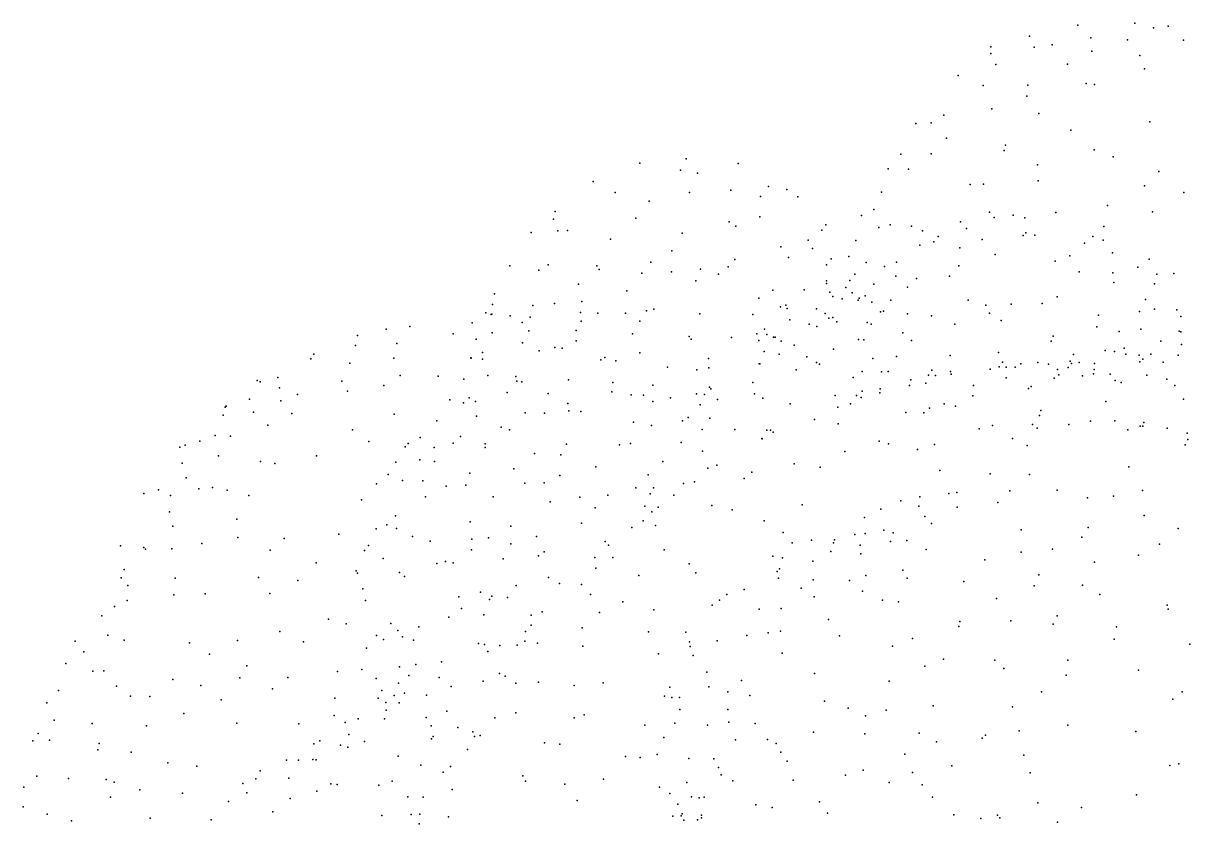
# Model space of a CAD drawing. Header units: metres. Extents: x -25 to 25, y -27.8 to 27.8.
# Drawn here: x -22.513 to -17.985, y 9.911 to 13.021 of the extents above; entities that cross this region are included whole.
import ezdxf

# ---------------------------------------------------------------- set-up
doc = ezdxf.new("R2010")
doc.units = ezdxf.units.M

msp = doc.modelspace()

# ---------------------------------------------------------------- linework, layer by layer
for p in [(-18.4194, 13.0136, -0.6184), (-18.1977, 13.0211, -1.0804), (-18.1247, 13.0031, -0.6544), (-18.0676, 13.0094, -0.9217), (-18.6061, 12.9711, -1.0618), (-18.3689, 12.9643, -0.4504), (-18.2259, 12.9569, -1.2799), (-18.0086, 12.9561, -1.147), (-18.756, 12.9293, -0.869), (-18.5887, 12.9288, -0.4829), (-18.5191, 12.9375, -1.2412), (-18.3647, 12.9133, -1.3349), (-18.757, 12.904, -0.6546), (-18.4591, 12.8627, -0.3327), (-18.1782, 12.8954, -0.3777), (-18.8838, 12.8183, -0.7854), (-18.7378, 12.8608, -1.1689), (-18.1594, 12.8436, -1.4165), (-18.7865, 12.7799, -0.4499), (-18.6132, 12.7807, -0.2973), (-18.386, 12.7874, -1.4818), (-18.3545, 12.7836, -0.2205), (-18.6165, 12.7375, -1.4438), (-18.7528, 12.6883, -0.3229), (-18.9886, 12.6346, -0.5972), (-18.9386, 12.6646, -1.1921), (-18.5702, 12.6702, -0.1806), (-18.1391, 12.6389, -1.594), (-19.0481, 12.6317, -0.9163), (-18.4465, 12.6053, -1.613), (-18.9292, 12.5748, -1.333), (-18.6994, 12.5478, -0.179), (-19.1064, 12.5126, -0.7326), (-18.9887, 12.5142, -0.4289), (-18.7052, 12.527, -1.5638), (-18.3559, 12.5296, -0.0657), (-18.2812, 12.5027, -1.6659), (-20.1191, 12.4776, -5.4737), (-19.9394, 12.4942, -5.3038), (-19.7375, 12.4765, -5.4951), (-19.1553, 12.4551, -0.8939), (-19.0769, 12.4548, -1.2442), (-18.5757, 12.4708, -0.0821), (-19.9621, 12.4505, -5.1277), (-19.8957, 12.4391, -5.7892), (-18.573, 12.409, -1.6716), (-18.1049, 12.4452, -0.1042), (-20.301, 12.4064, -5.4193), (-20.2152, 12.3634, -5.0589), (-19.9265, 12.3636, -4.9696), (-19.766, 12.3728, -5.844), (-19.6193, 12.3875, -5.2489), (-19.549, 12.3755, -5.6004), (-19.1809, 12.3656, -0.6579), (-18.8366, 12.3946, -1.5593), (-18.7857, 12.3963, -0.1516), (-18.1602, 12.3892, -1.6863), (-18.0077, 12.3636, -1.6516), (-20.0829, 12.3307, -5.8806), (-19.6511, 12.3483, -5.1004), (-19.5057, 12.3466, -5.4512), (-20.4478, 12.2897, -5.2686), (-19.2592, 12.2741, -0.7809), (-19.2103, 12.298, -1.0725), (-18.7612, 12.2878, -4.1746), (-18.6693, 12.2758, -4.3486), (-18.504, 12.2866, -4.2287), (-18.3036, 12.3132, -0.0323), (-18.1293, 12.2883, -0.0638), (-20.4541, 12.2607, -5.5178), (-20.1349, 12.2638, -4.8035), (-19.7722, 12.2492, -4.8165), (-19.7462, 12.2329, -5.9755), (-19.6536, 12.269, -4.9131), (-19.3976, 12.2378, -5.4902), (-19.1909, 12.2274, -1.2119), (-19.1478, 12.2387, -0.3677), (-19.0652, 12.2323, -1.421), (-18.8747, 12.2497, -0.1245), (-18.7432, 12.2662, -1.6592), (-18.625, 12.2656, -0.0505), (-18.3181, 12.2311, -4.0745), (-20.5419, 12.2084, -5.4018), (-20.4384, 12.2153, -5.0081), (-20.4006, 12.2167, -5.7264), (-20.2327, 12.1818, -5.9281), (-19.9548, 12.2058, -4.6991), (-19.4128, 12.217, -5.2476), (-19.0218, 12.2142, -0.209), (-18.9611, 12.1932, -4.3477), (-18.8516, 12.2237, -3.9629), (-18.7906, 12.1817, -3.8073), (-18.631, 12.1969, -4.567), (-18.6201, 12.2068, -3.8106), (-18.5856, 12.1981, -1.7166), (-18.3601, 12.1926, -3.8833), (-19.9953, 12.1367, -6.0654), (-19.5718, 12.1524, -5.941), (-19.4654, 12.179, -5.0522), (-19.4493, 12.1466, -5.8303), (-19.2808, 12.177, -0.522), (-19.0328, 12.1596, -4.0518), (-18.9782, 12.1722, -1.5439), (-18.8772, 12.149, -4.5538), (-18.3926, 12.1666, -1.7502), (-18.3201, 12.1792, -4.4244), (-20.0766, 12.0928, -1.7642), (-19.7505, 12.1028, -6.0625), (-19.5423, 12.1115, -4.8186), (-19.3764, 12.1055, -0.8297), (-19.3074, 12.1148, -1.0972), (-19.2409, 12.0914, -0.2865), (-19.1232, 12.0936, -4.3461), (-18.7395, 12.1228, -0.0211), (-18.5071, 12.0964, 0.0062), (-18.4505, 12.1171, -4.6537), (-18.2844, 12.1292, -0.0201), (-18.1422, 12.1044, -4.2782), (-20.6246, 12.0788, -5.1316), (-20.5111, 12.0617, -4.8419), (-20.4757, 12.0827, -5.7598), (-20.2868, 12.0793, -4.6431), (-20.2767, 12.0642, -1.7856), (-20.1112, 12.0506, -1.9918), (-19.9968, 12.0555, -1.5819), (-19.8843, 12.0662, -1.8786), (-19.8139, 12.0465, -1.6849), (-19.7762, 12.075, -4.6015), (-19.395, 12.0827, -0.6148), (-19.2849, 12.046, -5.3624), (-19.1692, 12.0757, -4.1183), (-18.8814, 12.0783, -4.6921), (-18.4136, 12.0549, -3.6569), (-18.2828, 12.0522, -1.7914), (-18.1861, 12.0741, -3.86), (-18.1126, 12.0469, -1.7727), (-18.0465, 12.0496, -0.0906), (-20.3576, 12.007, -1.6218), (-19.902, 12.0201, -2.0354), (-19.3949, 12.0207, -0.3872), (-19.3949, 12.0105, -0.9796), (-19.3039, 12.0219, -5.1405), (-19.2114, 12.0078, -4.4778), (-19.1252, 12.0383, -3.8954), (-19.0457, 12.0296, -4.6447), (-18.9171, 12.0387, -1.6277), (-18.2796, 12.0137, -4.6982), (-18.1211, 12.0092, -4.5103), (-20.6833, 11.9703, -5.2714), (-20.1705, 11.9815, -2.1391), (-19.6033, 11.984, -4.5849), (-19.4809, 11.9854, -0.7556), (-19.3819, 11.9769, -4.6823), (-19.3697, 11.9603, -1.1414), (-19.3196, 11.9947, -5.7023), (-19.2954, 11.9739, -4.2053), (-19.2441, 11.9629, -1.3472), (-19.0798, 11.9964, -0.0422), (-18.4992, 11.958, -1.8057), (-20.6909, 11.9283, -5.078), (-20.5346, 11.9245, -1.7217), (-20.4513, 11.933, -4.5972), (-20.345, 11.9406, -2.1065), (-19.6577, 11.9526, -1.6175), (-19.5729, 11.9189, -1.9081), (-19.5522, 11.926, -0.628), (-19.5473, 11.9137, -1.74), (-19.4333, 11.9123, -5.9177), (-19.3341, 11.9504, -4.8346), (-19.2714, 11.9451, -4.9796), (-19.2674, 11.9536, -3.9764), (-19.2181, 11.9371, -4.6587), (-19.1443, 11.9456, -3.7726), (-18.8449, 11.945, 0.071), (-18.7757, 11.9255, -3.5063), (-18.6778, 11.9298, 0.0963), (-18.5568, 11.9325, -3.5006), (-18.1558, 11.9481, -0.0204), (-18.1209, 11.9102, -4.657), (-20.7174, 11.8958, -4.1555), (-20.6969, 11.8902, -3.8858), (-20.6942, 11.8904, -5.435), (-20.6228, 11.8849, -4.3074), (-20.545, 11.8798, -3.8487), (-20.3504, 11.8978, -4.387), (-20.282, 11.8948, -1.3023), (-20.1753, 11.8946, -4.3225), (-20.094, 11.9042, -1.2883), (-20.0655, 11.9099, -6.1245), (-19.8868, 11.8925, -1.309), (-19.6805, 11.89, -4.4534), (-19.5369, 11.8696, -1.4373), (-19.4001, 11.8936, -4.3914), (-19.3856, 11.8753, -4.1274), (-19.3703, 11.8786, -1.2857), (-19.1856, 11.8997, 0.0203), (-19.1738, 11.9025, -1.4786), (-19.0807, 11.8925, -4.8098), (-18.9869, 11.8841, -3.5555), (-18.7612, 11.8953, -1.753), (-18.7159, 11.867, -4.9633), (-18.3386, 11.8874, -1.8791), (-18.1792, 11.9011, -3.6297), (-18.0345, 11.9073, -3.7753), (-18.0183, 11.882, -0.0626), (-21.1047, 11.8326, -4.1373), (-21.0121, 11.8432, -3.7615), (-20.771, 11.8569, -4.3533), (-20.5766, 11.8585, -1.572), (-20.5508, 11.8263, -1.4025), (-20.366, 11.8277, -2.253), (-20.3474, 11.8639, -3.9723), (-20.1191, 11.8636, -2.3004), (-19.6348, 11.8328, -0.4112), (-19.4615, 11.8521, -1.6166), (-19.4328, 11.8436, -1.8555), (-19.3543, 11.8613, -0.0294), (-19.2368, 11.859, -5.4256), (-19.2212, 11.8518, -5.2547), (-18.8968, 11.852, -4.9342), (-18.3454, 11.8414, 0.1023), (-18.2589, 11.8233, -4.9036), (-18.1748, 11.8325, -1.9878), (-18.0256, 11.8251, -2.0497), (-18.0194, 11.8223, -5.7395), (-21.2152, 11.8082, -3.8596), (-21.0634, 11.7768, -4.429), (-20.8441, 11.8149, -3.5987), (-20.7544, 11.7937, -4.6163), (-20.6924, 11.8187, -3.6297), (-20.5744, 11.7797, -5.7597), (-20.3668, 11.7879, -3.7263), (-20.1475, 11.8146, -4.0656), (-19.9273, 11.8045, -4.2925), (-19.9195, 11.794, -2.3689), (-19.7629, 11.8002, -4.3339), (-19.6651, 11.8142, -0.5828), (-19.658, 11.7892, -0.7999), (-19.6258, 11.812, -1.2486), (-19.6002, 11.8015, -0.2158), (-19.5942, 11.8018, -2.2043), (-19.5703, 11.7859, -6.0227), (-19.27, 11.7924, -3.6921), (-19.25, 11.791, -1.6192), (-19.0986, 11.8189, 0.1574), (-19.064, 11.7888, -1.6339), (-18.5218, 11.7866, -1.9281), (-18.515, 11.805, -3.3911), (-18.0964, 11.7864, -5.9385), (-21.3848, 11.7355, -3.8537), (-21.2238, 11.7695, -4.2584), (-20.7309, 11.7426, -5.4088), (-20.5107, 11.7489, -2.2496), (-20.4499, 11.7615, -1.1928), (-20.421, 11.7589, -5.918), (-20.1188, 11.7413, -3.8819), (-19.6361, 11.7459, -1.0656), (-19.5784, 11.7361, -4.2279), (-19.5197, 11.7701, -0.0297), (-19.3677, 11.7545, -2.0209), (-18.9147, 11.7307, 0.3001), (-18.7267, 11.7426, 0.268), (-18.436, 11.7347, -5.8596), (-18.3127, 11.7494, -3.3916), (-18.276, 11.7465, -5.9766), (-18.2385, 11.7591, -5.4786), (-18.2325, 11.7361, 0.1246), (-18.1811, 11.7314, -5.3239), (-18.1352, 11.7352, -4.9433), (-18.0297, 11.7321, -5.0942), (-18.0168, 11.773, -5.3223), (-21.3969, 11.7178, -3.6529), (-21.2454, 11.7012, -3.4033), (-21.075, 11.7197, -3.4047), (-20.775, 11.7219, -4.8964), (-20.7737, 11.7206, -5.2134), (-20.7305, 11.7163, -1.9444), (-20.2703, 11.714, -2.4172), (-20.2553, 11.7231, -1.0956), (-20.2126, 11.7094, -3.7226), (-20.0119, 11.6846, -1.0693), (-19.8524, 11.7188, -1.1115), (-19.6564, 11.6975, -0.087), (-19.6534, 11.6986, -2.3682), (-19.4714, 11.7247, -3.9244), (-19.4331, 11.7028, -5.9038), (-19.4221, 11.6964, -3.765), (-19.2145, 11.7185, -3.5227), (-19.123, 11.7268, -5.1361), (-18.7248, 11.6867, -2.8291), (-18.7107, 11.7043, -5.114), (-18.6972, 11.6854, -3.0693), (-18.662, 11.6855, -5.7402), (-18.6401, 11.698, -2.0076), (-18.5737, 11.7031, -5.586), (-18.5321, 11.6972, -5.1432), (-18.4484, 11.7083, -2.0792), (-18.444, 11.6991, -5.4061), (-18.4142, 11.7036, 0.2102), (-18.3547, 11.6988, -5.1562), (-18.1785, 11.7052, -5.1599), (-18.1664, 11.7167, -6.1061), (-18.0873, 11.7041, -3.4254), (-21.5254, 11.6445, -3.4575), (-21.0499, 11.6528, -4.7357), (-20.9024, 11.6497, -3.2893), (-20.8026, 11.6386, -1.5678), (-20.7094, 11.6532, -2.0903), (-20.6006, 11.6488, -1.0613), (-19.8976, 11.6745, -4.0368), (-19.8515, 11.6828, -6.1186), (-19.5123, 11.6752, 0.1342), (-19.291, 11.6444, 0.3061), (-19.2556, 11.6677, -5.6139), (-19.1816, 11.6672, -1.9938), (-19.1557, 11.6683, -5.3996), (-18.9986, 11.6546, -2.7005), (-18.9851, 11.6734, -3.2359), (-18.9714, 11.6527, -5.1046), (-18.9129, 11.6686, -3.0808), (-18.9107, 11.6577, -1.9624), (-18.7596, 11.6778, -2.6383), (-18.6967, 11.6433, -2.3568), (-18.5111, 11.6421, 0.361), (-18.4973, 11.6755, -3.0783), (-18.4927, 11.6554, -2.3158), (-18.4563, 11.6835, -6.0709), (-18.4011, 11.6512, -2.6), (-18.3581, 11.6595, -6.1916), (-18.3554, 11.6757, -2.2327), (-18.2932, 11.6576, -3.2197), (-18.1508, 11.6546, -6.2736), (-21.6046, 11.6332, -3.6362), (-21.5939, 11.6276, -3.9095), (-21.5183, 11.6044, -4.3504), (-21.2765, 11.6302, -3.2591), (-21.1136, 11.6141, -3.2004), (-20.5964, 11.6305, -5.7105), (-20.5774, 11.6283, -3.3916), (-20.396, 11.6363, -1.0014), (-20.2245, 11.6258, -3.588), (-20.0685, 11.6155, -6.087), (-19.8486, 11.608, -0.8994), (-19.844, 11.6008, -0.7197), (-19.6805, 11.6249, -4.0176), (-19.1868, 11.6013, -2.6778), (-19.0722, 11.6141, -2.3613), (-19.0667, 11.6363, -3.0925), (-19.0092, 11.6231, -2.077), (-18.8233, 11.6138, -5.5667), (-18.6105, 11.6017, 0.4821), (-18.6002, 11.6102, -6.1492), (-18.2742, 11.6337, -3.0606), (-18.2504, 11.6259, -2.871), (-18.0728, 11.6382, -3.2698), (-18.0423, 11.6133, -2.6429), (-21.635, 11.5603, -3.3848), (-21.5137, 11.554, -4.5468), (-21.4486, 11.5784, -3.2456), (-21.2542, 11.5924, -4.7479), (-20.8566, 11.5582, -1.8026), (-20.7818, 11.5657, -5.276), (-20.7576, 11.5521, -3.2283), (-20.6343, 11.5871, -2.2465), (-20.4758, 11.5834, -5.8517), (-20.2283, 11.5899, -6.0068), (-20.1528, 11.5778, -0.9381), (-20.1046, 11.5769, -2.5108), (-20.0685, 11.5518, -3.5883), (-19.9999, 11.5654, -0.9066), (-19.8989, 11.581, -3.7722), (-19.8687, 11.5791, -0.4827), (-19.8183, 11.5589, -0.118), (-19.6738, 11.5811, 0.1133), (-19.6417, 11.5647, -3.8175), (-19.3608, 11.5747, -5.8067), (-19.278, 11.5749, -2.5363), (-19.2604, 11.5668, -2.8748), (-19.2563, 11.5915, -3.2772), (-19.1881, 11.586, 0.4438), (-18.8262, 11.5741, 0.5429), (-18.3102, 11.5522, 0.3808), (-18.0082, 11.5611, -6.4831), (-21.7291, 11.5294, -3.5255), (-21.7254, 11.5341, -3.7679), (-21.6193, 11.5109, -4.4298), (-21.4708, 11.5051, -4.7173), (-21.0727, 11.5026, -3.0862), (-20.8039, 11.5465, -2.0238), (-20.564, 11.5076, -3.2721), (-20.4895, 11.5069, -0.8311), (-20.3985, 11.5441, -2.4547), (-20.3957, 11.5155, -3.3764), (-20.3481, 11.5131, -5.9312), (-19.8855, 11.5384, -2.5381), (-19.5353, 11.5423, -5.9252), (-19.3506, 11.53, -2.745), (-19.3021, 11.5429, -3.0785), (-19.0872, 11.5085, 0.5647), (-19.0172, 11.5079, -5.5237), (-18.9946, 11.5258, -5.3241), (-18.9378, 11.5429, -5.7142), (-18.8935, 11.5334, -5.976), (-18.5631, 11.5169, -6.3057), (-21.7369, 11.4984, -3.9575), (-21.5636, 11.4602, -3.1521), (-20.9076, 11.4772, -5.0321), (-20.7539, 11.4945, -0.9363), (-20.1437, 11.4716, -3.467), (-20.0736, 11.4589, -0.8077), (-19.9539, 11.4766, -0.6038), (-19.9316, 11.4893, -0.3238), (-19.8474, 11.4866, -3.6228), (-19.4416, 11.4821, -2.9377), (-19.3499, 11.4649, 0.4878), (-18.7507, 11.4589, 0.7816), (-18.5953, 11.4626, 0.895), (-18.5679, 11.497, 0.7178), (-18.4542, 11.463, -6.4076), (-18.3692, 11.4753, 1.1026), (-18.2758, 11.4771, 0.9409), (-18.1625, 11.4696, 0.4232), (-21.7681, 11.4197, -4.1447), (-21.7084, 11.4166, -3.1845), (-21.2352, 11.4411, -4.9246), (-20.9724, 11.412, -1.5968), (-20.8151, 11.4161, -3.0914), (-20.6579, 11.4516, -0.8215), (-20.625, 11.4422, -5.6478), (-19.8774, 11.4433, -6.0302), (-19.7505, 11.4425, -3.481), (-19.6266, 11.4403, 0.3417), (-19.6115, 11.4408, -3.3436), (-19.6016, 11.4323, -2.8169), (-18.8021, 11.4449, -6.232), (-18.5766, 11.4483, 1.084), (-18.2252, 11.4411, -6.5103), (-18.1765, 11.4555, 0.6491), (-18.1662, 11.4561, 1.1671), (-18.0717, 11.4485, 0.9999), (-17.9946, 11.4285, 0.3326), (-21.9055, 11.3743, -3.574), (-21.8844, 11.3816, -3.7588), (-21.8281, 11.3973, -3.3012), (-21.1715, 11.3963, -3.0028), (-21.0301, 11.375, -5.0372), (-21.0186, 11.3886, -1.412), (-20.9174, 11.3736, -0.9517), (-20.8446, 11.3902, -2.0504), (-20.7204, 11.387, -5.4567), (-20.7204, 11.3727, -2.2567), (-20.4047, 11.3864, -2.4916), (-20.1983, 11.384, -0.7206), (-20.1558, 11.389, -5.9807), (-19.9584, 11.393, -0.102), (-19.6451, 11.4082, -3.1381), (-19.645, 11.4068, -2.9784), (-19.1904, 11.398, 0.624), (-19.1544, 11.3868, -5.7555), (-18.9749, 11.3852, -6.1057), (-18.6723, 11.4077, -6.3578), (-18.6162, 11.3814, 1.3018), (-18.0027, 11.3829, -6.66), (-17.9913, 11.4038, 0.6585), (-21.7549, 11.3404, -4.4605), (-21.3742, 11.3411, -4.9571), (-20.9731, 11.3246, -2.9893), (-20.5279, 11.3496, -0.688), (-20.4266, 11.3449, -3.2484), (-19.8759, 11.3588, -2.6964), (-19.3231, 11.358, -5.8167), (-19.0409, 11.3649, 0.7412), (-21.8961, 11.312, -3.9943), (-21.5924, 11.3185, -3.0076), (-21.5366, 11.3112, -4.8672), (-21.0664, 11.3161, -1.1717), (-20.9164, 11.319, -1.9027), (-20.6085, 11.2907, -3.1083), (-20.2897, 11.2982, -2.5509), (-20.0303, 11.3192, -0.3606), (-19.8557, 11.2927, -3.1578), (-19.8207, 11.3039, -2.8681), (-19.6847, 11.2769, -5.9394), (-19.5198, 11.3091, -5.8674), (-19.4192, 11.2962, 0.6027), (-18.9551, 11.2832, 0.9374), (-18.2206, 11.2983, -6.6414), (-21.8805, 11.2548, -4.2348), (-21.1423, 11.2321, -2.9003), (-21.0961, 11.2675, -1.4676), (-21.041, 11.2446, -0.9983), (-20.9624, 11.244, -5.1314), (-20.7797, 11.2733, -3.0212), (-20.5662, 11.2349, -5.6851), (-20.4908, 11.2355, -0.5786), (-20.4305, 11.2643, -5.8144), (-20.0877, 11.267, -2.6507), (-19.9503, 11.2325, 0.238), (-19.9078, 11.2399, -2.9874), (-19.7147, 11.2529, 0.4798), (-18.7591, 11.2701, -6.4461), (-18.6061, 11.2675, 1.524), (-22.0455, 11.1938, -3.6199), (-21.9877, 11.2087, -3.853), (-21.9412, 11.187, -4.1097), (-21.8312, 11.2122, -4.5412), (-21.7781, 11.2174, -3.027), (-21.7223, 11.207, -4.7644), (-21.6374, 11.1867, -2.9387), (-20.8712, 11.2223, -2.0212), (-20.7947, 11.2272, -5.3539), (-20.2439, 11.188, -3.2376), (-20.1353, 11.2161, -0.4416), (-20.0794, 11.1935, -3.1851), (-20.0665, 11.2164, -0.2472), (-19.9871, 11.1881, -2.7833), (-18.9194, 11.1942, -6.4187), (-18.8881, 11.1986, 1.364), (-18.6833, 11.2048, -6.5639), (-18.4996, 11.2076, -6.6439), (-18.1681, 11.2055, 1.6418), (-21.1997, 11.1696, -5.0886), (-20.952, 11.181, -0.8023), (-20.6895, 11.1816, -5.5317), (-20.4675, 11.1615, -3.1261), (-20.3528, 11.18, -0.518), (-20.1006, 11.1456, -5.959), (-20.0478, 11.1409, -2.9484), (-19.8398, 11.1479, -5.9677), (-19.4887, 11.1501, 0.6852), (-19.1061, 11.1663, -6.2135), (-19.0364, 11.1452, 1.231), (-19.0328, 11.1817, 1.0621), (-18.8878, 11.1406, 1.5088), (-18.7299, 11.1596, 1.5961), (-18.3811, 11.1776, 1.6989), (-18.2803, 11.1839, -6.7368), (-21.9461, 11.1227, -4.3203), (-21.0677, 11.107, -1.7084), (-20.2923, 11.1386, -5.9062), (-20.0723, 11.1231, 0.1401), (-19.7606, 11.1313, 0.5798), (-19.2471, 11.1008, -6.0376), (-19.184, 11.1337, 0.8688), (-19.0126, 11.1048, 1.4048), (-18.161, 11.1085, -6.8167), (-21.9321, 11.0669, -3.0652), (-21.684, 11.0942, -4.9092), (-21.1434, 11.057, -1.5072), (-21.1022, 11.0731, -0.9513), (-21.0641, 11.0589, -2.846), (-20.7786, 11.0839, -0.5862), (-20.6207, 11.0669, -5.623), (-20.3464, 11.0793, -2.5262), (-20.1508, 11.0624, -0.049), (-20.1063, 11.0882, -2.7963), (-20.0582, 11.07, 0.332), (-19.6363, 11.0879, 0.6782), (-19.1718, 11.0524, -6.4383), (-18.9869, 11.0774, -6.5479), (-18.639, 11.0536, -6.7824), (-18.3785, 11.0628, -6.8336), (-18.0287, 11.0587, 1.7175), (-21.6798, 11.0228, -2.8825), (-21.501, 11.0195, -2.8329), (-21.288, 11.0362, -2.8234), (-21.002, 11.0277, -0.7592), (-20.934, 11.0089, -1.9109), (-20.7713, 11.0174, -2.1463), (-20.7064, 11.0226, -2.9429), (-20.5208, 11.0267, -3.0432), (-20.254, 11.0081, -0.2417), (-19.5623, 11.0428, -5.9515), (-19.453, 11.0132, -6.6353), (-19.3641, 11.0141, -6.416), (-19.2848, 11.0344, -6.5514), (-19.2451, 11.0389, -6.233), (-19.1458, 11.008, -6.8276), (-19.1361, 11.0421, -6.6226), (-19.0824, 11.0121, 1.5794), (-18.4032, 11.0249, 1.8143), (-22.1362, 10.9904, -3.6208), (-22.0451, 10.9839, -4.0943), (-22.0383, 10.9778, -4.4126), (-21.9366, 10.9788, -4.7463), (-21.8204, 11.0001, -4.8594), (-21.5542, 10.9743, -5.0647), (-21.1883, 10.9725, -1.3815), (-21.1727, 10.9921, -1.1059), (-20.7731, 10.9759, -5.4236), (-20.6209, 10.9981, -0.4467), (-20.4906, 10.9681, -5.7678), (-20.2409, 10.9933, -3.0262), (-20.0252, 10.9759, 0.5792), (-19.5278, 11.0022, 0.8025), (-19.3779, 10.9687, 0.9712), (-19.3676, 11.0023, -6.0214), (-19.2637, 10.9936, 1.2304), (-19.262, 10.9593, 1.4892), (-19.0082, 10.9762, -6.8953), (-18.6391, 10.966, 1.8361), (-18.5178, 10.9778, -6.9409), (-18.1023, 10.9973, -6.9188), (-21.3764, 10.925, -5.1273), (-21.1162, 10.9421, -1.6248), (-20.9075, 10.9225, -5.2768), (-20.8736, 10.9302, -0.5889), (-20.8436, 10.9253, -2.0238), (-20.6499, 10.94, -2.237), (-20.5128, 10.9518, -2.3785), (-20.2938, 10.9456, -2.5963), (-20.2239, 10.9458, 0.2022), (-19.9275, 10.9206, -5.9833), (-19.6024, 10.9512, -6.7298), (-19.5653, 10.9448, -6.4236), (-19.4481, 10.931, -6.1902), (-18.7794, 10.9371, -6.9654), (-18.3543, 10.9275, -7.0141), (-18.1833, 10.9542, 1.8329), (-22.1212, 10.8986, -3.8517), (-21.2211, 10.8941, -2.7997), (-21.215, 10.8842, -5.1618), (-21.0527, 10.8871, -2.8048), (-21.0333, 10.8724, -0.7427), (-20.2899, 10.9042, -0.0586), (-20.1237, 10.8759, 0.6429), (-19.9018, 10.8854, 0.7685), (-19.5868, 10.8916, -6.0037), (-19.5769, 10.9017, -6.9122), (-19.2417, 10.8752, -7.0849), (-19.0986, 10.8958, 1.7941), (-18.5705, 10.8784, -7.0786), (-22.1333, 10.8664, -4.258), (-22.1071, 10.8364, -4.6676), (-21.9241, 10.8659, -4.8891), (-21.6, 10.8683, -2.8228), (-21.4475, 10.8563, -2.8008), (-21.1953, 10.8241, -1.0592), (-20.5996, 10.8366, -0.2694), (-20.4737, 10.8682, -2.9343), (-20.4317, 10.8452, -0.1167), (-20.3459, 10.841, 0.1962), (-19.5804, 10.865, -6.2457), (-19.4934, 10.8266, -7.0821), (-19.4459, 10.8591, 1.2213), (-19.3059, 10.8566, 1.689), (-19.0819, 10.8652, -7.0924), (-18.8614, 10.8522, 1.9131), (-18.5888, 10.835, 1.9222), (-18.4001, 10.8378, 1.9151), (-22.1096, 10.779, -3.2596), (-21.9293, 10.8006, -2.9953), (-21.807, 10.8051, -2.8976), (-21.5559, 10.8061, -5.1273), (-21.1844, 10.7786, -1.4346), (-20.8222, 10.7929, -5.3777), (-20.7385, 10.8103, -0.3428), (-20.7037, 10.782, -2.1158), (-20.6935, 10.7952, -2.7699), (-20.6335, 10.79, -5.6208), (-20.311, 10.8014, 0.5471), (-19.8101, 10.7801, -6.4658), (-19.7814, 10.8021, -6.081), (-19.7141, 10.8208, -6.9117), (-19.4431, 10.7931, 1.6271), (-19.2551, 10.8154, 1.8413), (-19.1776, 10.78, -7.2188), (-18.7351, 10.7861, -7.189), (-18.3338, 10.8025, -7.156), (-22.1594, 10.7548, -3.5122), (-20.8114, 10.7471, -1.9921), (-20.4984, 10.7343, -2.4958), (-20.1848, 10.7734, -5.9523), (-20.0653, 10.7426, 0.8534), (-19.8381, 10.7609, 0.914), (-19.6567, 10.7445, -7.0919), (-19.571, 10.7481, 1.1385), (-19.1151, 10.7736, 1.9778), (-18.0724, 10.7607, 1.8754), (-18.0685, 10.7452, -7.1438), (-22.2089, 10.7196, -4.1827), (-21.3276, 10.7066, -5.2), (-21.259, 10.6884, -2.7292), (-21.0857, 10.6895, -1.6535), (-20.8612, 10.714, -0.4167), (-20.7254, 10.7229, -5.4922), (-20.5414, 10.7218, 0.164), (-20.2755, 10.732, 0.7329), (-19.3865, 10.7051, 1.9031), (-18.8775, 10.6967, 2.0643), (-18.6785, 10.6998, 2.0192), (-18.4996, 10.7196, -7.2657), (-22.1844, 10.6437, -3.902), (-21.5176, 10.6577, -5.1934), (-21.1419, 10.6428, -1.5088), (-21.0591, 10.6623, -2.6763), (-20.9778, 10.6765, -0.5521), (-20.5637, 10.6579, -5.6935), (-20.5414, 10.6832, 0.4331), (-20.3428, 10.6719, -5.8821), (-20.0862, 10.6565, -5.9828), (-19.9414, 10.6554, -6.5954), (-19.7046, 10.6429, 1.123), (-19.6211, 10.6532, 1.3182), (-19.5734, 10.659, -7.2206), (-18.8808, 10.6773, -7.3426), (-18.5146, 10.6861, 1.9879), (-18.2685, 10.6767, 1.9319), (-22.3115, 10.6203, -4.5424), (-22.1217, 10.6239, -4.9073), (-21.8679, 10.6136, -5.0949), (-21.6812, 10.6235, -5.1578), (-21.4249, 10.6184, -2.7494), (-21.1149, 10.6276, -0.836), (-21.0415, 10.6375, -5.2553), (-20.9987, 10.6243, -1.7637), (-20.7456, 10.612, 0.1233), (-20.7227, 10.607, -2.054), (-20.6626, 10.6033, -5.5689), (-20.5952, 10.6048, -2.5168), (-20.5657, 10.6208, -2.2803), (-20.5167, 10.6132, 0.6804), (-20.3407, 10.6011, 0.873), (-19.9268, 10.6181, -6.8525), (-19.9235, 10.6001, -6.1153), (-19.8198, 10.6213, -7.0274), (-19.3436, 10.6414, -7.3347), (-19.1384, 10.6015, 2.1593), (-19.0606, 10.6309, -7.3947), (-18.2782, 10.6282, -7.3144), (-17.9846, 10.6095, -7.2329), (-22.2778, 10.5787, -4.1338), (-21.7904, 10.5701, -2.8743), (-21.1803, 10.5931, -1.1408), (-20.7097, 10.5802, 0.4607), (-20.0465, 10.5712, 1.0169), (-19.913, 10.5647, -6.3308), (-19.5669, 10.5745, 1.833), (-22.3486, 10.5336, -4.263), (-21.6449, 10.5244, -2.7975), (-21.1983, 10.511, -5.2574), (-21.0531, 10.5203, -1.6257), (-20.9889, 10.5302, -0.2711), (-20.89, 10.5399, 0.1675), (-19.0126, 10.523, -7.5003), (-18.9402, 10.55, 2.1959), (-18.741, 10.5467, 2.1415), (-18.7066, 10.5147, -7.461), (-18.4574, 10.5472, -7.4035), (-18.1833, 10.5083, -7.3738), (-22.2434, 10.5041, -4.8204), (-22.2001, 10.5057, -3.8113), (-21.9324, 10.4717, -3.0052), (-21.6729, 10.478, -5.2093), (-21.4857, 10.4789, -5.2433), (-21.2931, 10.5027, -2.6484), (-21.1433, 10.4755, -1.2588), (-21.0169, 10.487, -0.0802), (-20.8987, 10.4794, 0.4335), (-20.7278, 10.4654, 0.7217), (-20.6643, 10.4949, -2.1655), (-20.6423, 10.4852, -2.379), (-20.5123, 10.4609, 0.95), (-19.8593, 10.4999, 1.1219), (-19.7248, 10.4679, 1.5148), (-19.4411, 10.4954, 2.0956), (-19.1514, 10.4656, -7.5425), (-18.4646, 10.4881, 2.0505), (-22.3765, 10.4292, -4.6582), (-22.1507, 10.4452, -3.5669), (-21.8241, 10.4484, -5.1663), (-21.546, 10.4356, -2.7064), (-21.1216, 10.4289, -0.9238), (-21.0558, 10.458, -2.5502), (-21.0326, 10.4189, -5.2911), (-20.8516, 10.4446, -5.3375), (-20.6003, 10.4576, -5.5942), (-20.3749, 10.4485, 1.0261), (-20.2622, 10.4593, -5.887), (-20.0034, 10.4418, -6.5003), (-19.8517, 10.4428, -7.1061), (-19.7781, 10.424, 1.3488), (-18.5603, 10.4238, -7.5011), (-18.0133, 10.4237, 1.943), (-22.4224, 10.3809, -4.3328), (-22.0973, 10.4064, -3.3555), (-22.0216, 10.4055, -3.1568), (-21.7454, 10.3928, -2.8022), (-21.3039, 10.3988, -5.2755), (-21.1355, 10.3989, 0.0067), (-21.1055, 10.3826, -0.5544), (-21.0737, 10.4095, 0.2997), (-21.0537, 10.3807, 0.4807), (-20.9477, 10.4113, -1.7218), (-20.0234, 10.4073, -6.6785), (-19.9957, 10.4014, 1.1737), (-19.9657, 10.4013, -6.3295), (-19.6928, 10.4099, 1.8107), (-19.4025, 10.3868, 2.2025), (-18.0494, 10.3947, -7.4148), (-21.8905, 10.3397, -2.9232), (-21.3059, 10.3316, -2.5654), (-21.1049, 10.3519, -0.7066), (-20.8692, 10.3483, 0.7807), (-20.6014, 10.3415, 1.0299), (-20.3353, 10.3345, 1.1623), (-19.9635, 10.3551, -6.0265), (-19.7782, 10.3549, -7.2292), (-19.311, 10.3601, -7.6113), (-19.2437, 10.3309, 2.2966), (-19.1625, 10.3523, -7.6621), (-18.9809, 10.3699, -7.6415), (-18.6728, 10.3649, 2.193), (-22.3934, 10.3133, -4.0589), (-22.2459, 10.3002, -3.7343), (-22.0345, 10.2922, -5.0906), (-21.6841, 10.3026, -5.2253), (-21.4433, 10.299, -5.2711), (-21.263, 10.3042, 0.198), (-21.2126, 10.3185, -0.3113), (-21.1109, 10.3185, -1.048), (-20.9487, 10.3244, -2.4315), (-20.9299, 10.2916, -5.3148), (-20.8261, 10.2855, -1.8705), (-20.6818, 10.3226, -5.4243), (-20.374, 10.3232, -5.7224), (-20.0999, 10.294, 1.2257), (-19.9831, 10.3017, -6.9255), (-19.8561, 10.2945, 1.2918), (-19.7739, 10.3062, 1.6598), (-19.6711, 10.301, -7.4272), (-18.4578, 10.2946, 2.1106), (-22.4555, 10.2619, -4.2349), (-22.411, 10.2353, -4.6806), (-21.2491, 10.2585, -0.4682), (-20.9287, 10.2416, 0.8869), (-20.9221, 10.2497, -1.6544), (-20.7681, 10.2688, -2.2762), (-20.7617, 10.2503, -2.0793), (-20.7399, 10.2536, 1.0263), (-20.0267, 10.2462, -6.7056), (-19.7482, 10.2373, 1.8733), (-19.6231, 10.2384, 2.0799), (-19.4451, 10.2667, -7.7005), (-19.2457, 10.2607, -7.7999), (-19.0343, 10.2634, 2.3365), (-18.7906, 10.2432, -7.6953), (-18.7767, 10.2549, 2.2861), (-18.646, 10.2716, -7.6283), (-18.193, 10.2694, 2.0822), (-22.476, 10.2334, -4.438), (-22.2236, 10.1982, -3.5921), (-22.2192, 10.2228, -4.9675), (-21.3856, 10.2217, 0.0796), (-21.3624, 10.2338, -0.1983), (-21.2812, 10.2164, 0.4929), (-21.253, 10.2084, -2.475), (-21.1886, 10.2306, -0.6503), (-20.7884, 10.1998, -5.3369), (-20.489, 10.2261, -5.536), (-20.43, 10.2208, 1.2452), (-19.5903, 10.2226, -7.6194), (-18.9675, 10.2299, -7.7827), (-22.0942, 10.1889, -3.147), (-21.9516, 10.1473, -2.8372), (-21.4919, 10.1581, -0.0426), (-21.4446, 10.1585, -2.5032), (-21.3892, 10.1606, 0.3706), (-21.3764, 10.1593, -0.5345), (-21.0574, 10.1736, -1.2247), (-20.175, 10.1726, -5.7454), (-20.1187, 10.168, 1.3264), (-20.0521, 10.1806, -5.8535), (-19.9298, 10.1653, -7.1042), (-19.8315, 10.1638, 1.5585), (-19.5715, 10.1887, -7.8542), (-19.5477, 10.1541, -8.0796), (-19.0906, 10.1815, -7.9063), (-18.629, 10.1778, 2.2072), (-18.0261, 10.1439, 2.1479), (-21.8391, 10.1347, -2.6997), (-21.5937, 10.1165, -5.2347), (-20.9693, 10.1392, -1.5243), (-20.8827, 10.1121, -2.3003), (-20.854, 10.1338, -1.8809), (-19.8135, 10.13, 1.7404), (-19.8039, 10.1013, -7.7404), (-19.3211, 10.1005, -8.2499), (-19.2518, 10.1196, 2.3349), (-19.0605, 10.1109, -8.0926), (-18.9083, 10.1368, -7.8949), (-18.6043, 10.1084, -7.7167), (-18.0616, 10.1374, -7.5523), (-22.4611, 10.0957, -4.5708), (-22.338, 10.0875, -3.7339), (-22.1918, 10.0827, -3.2826), (-22.1609, 10.0724, -4.9967), (-21.6606, 10.0677, -2.5375), (-21.6108, 10.0861, -0.4132), (-21.4826, 10.0888, 0.2606), (-21.3197, 10.066, 0.6902), (-21.2949, 10.0643, -5.2862), (-21.1332, 10.0605, -0.9421), (-21.0809, 10.0762, 0.9517), (-20.5733, 10.0976, -5.3366), (-20.5634, 10.076, 1.3007), (-20.411, 10.0649, -5.4072), (-20.261, 10.0841, -5.5957), (-19.9372, 10.0712, -5.8993), (-19.7588, 10.0778, 1.9383), (-19.5242, 10.08, -8.2751), (-19.1517, 10.0709, -8.2497), (-19.0229, 10.062, 2.3478), (-22.5117, 10.0528, -4.4126), (-22.1748, 10.0147, -3.1108), (-22.0604, 10.0424, -2.8933), (-21.8951, 10.03, -5.1283), (-21.6448, 10.0307, -0.0522), (-21.4769, 10.0094, 0.5043), (-21.3737, 10.0379, -0.7558), (-21.0206, 10.0155, -5.3181), (-20.9607, 10.0149, 1.1133), (-20.8476, 10.0439, -2.091), (-20.043, 10.0532, -5.7517), (-20.0031, 10.029, -6.5942), (-19.9184, 10.0155, -7.8711), (-19.8886, 10.012, -7.4485), (-19.8699, 10.0141, -8.049), (-18.9836, 10.015, -8.2445), (-18.1915, 10.0229, -7.5912), (-22.5131, 9.9773, -4.0362), (-21.7164, 9.9979, -0.1902), (-20.3623, 10.001, 1.4291), (-19.9713, 9.9873, -6.9747), (-19.669, 9.9846, 2.0743), (-19.6057, 9.9742, -8.4059), (-19.4216, 9.9958, 2.2903), (-18.5744, 9.9926, -7.8246), (-18.404, 9.9743, -7.6984), (-22.4211, 9.9485, -3.7717), (-22.3257, 9.923, -4.8139), (-22.02, 9.9326, -5.0656), (-21.7832, 9.927, -0.3195), (-21.5439, 9.9581, -5.2098), (-21.1215, 9.9431, -1.0516), (-21.0077, 9.947, -2.2419), (-20.9731, 9.9482, -1.6274), (-20.8626, 9.9377, 1.231), (-19.9915, 9.9412, -6.7332), (-19.9594, 9.9413, -6.4541), (-19.955, 9.9495, 1.632), (-19.9482, 9.9254, -7.24), (-19.8959, 9.9261, -5.8532), (-19.8803, 9.9345, -8.2046), (-19.8799, 9.944, -6.212), (-19.3907, 9.9517, -8.5189), (-18.9, 9.9452, 2.2991), (-18.7952, 9.9312, -8.4354), (-18.7309, 9.9446, 2.2392), (-18.7216, 9.9344, -8.2854), (-20.9765, 9.9114, -2.0474), (-18.498, 9.9167, 2.1466)]:
    msp.add_point(p)

doc.saveas('drawing.dxf')
